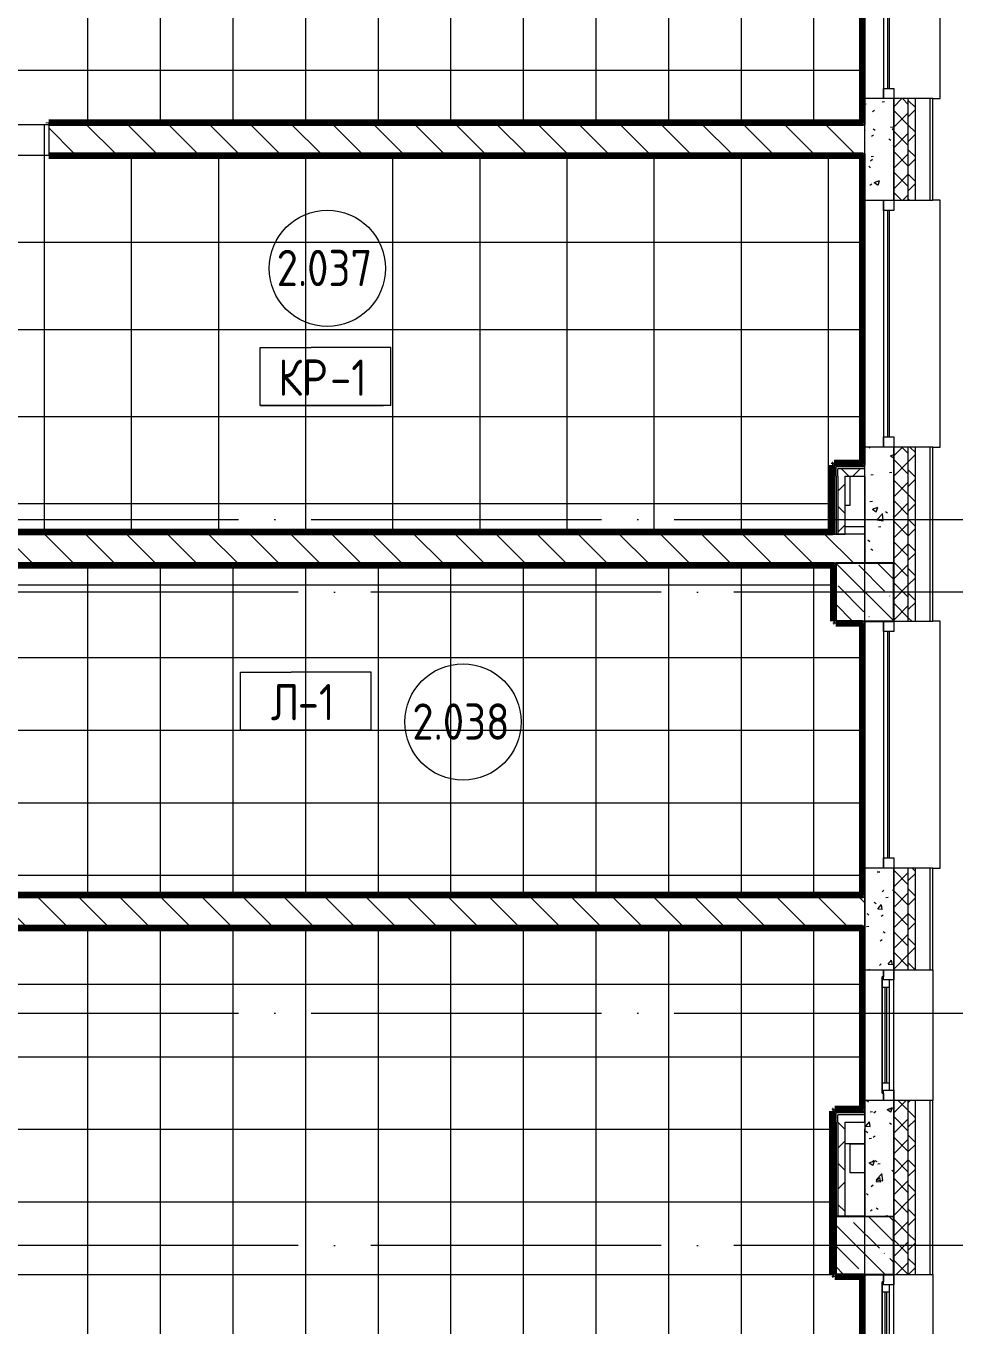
# Model space of a CAD drawing. Header units: millimetres. Extents: x 97 to 214665, y -4577 to 61202.
# Drawn here: x 204471 to 210870, y 17071 to 26025 of the extents above; entities that cross this region are included whole.
import ezdxf

# ---------------------------------------------------------------- set-up
doc = ezdxf.new("R2010")
doc.units = ezdxf.units.MM
doc.linetypes.add('ADSK_Линия сетки', pattern=[2500, 2000, -250, 0, -250])
for name, color, linetype, lineweight in [('A-AREA-____-IDEN', 2, 'Continuous', 20), ('A-FLOR-____-IDEN', 11, 'Continuous', 20), ('A-FLOR-____-OTLN', 192, 'Continuous', 9), ('A-FLOR-____-PATT', 8, 'Continuous', 9), ('A-GLAZ-____-MCUT', 151, 'Continuous', 9), ('A-GLAZ-____-OTLN', 151, 'Continuous', 9), ('A-WALL-____-MCUT', 113, 'Continuous', 9), ('A-WALL-____-OTLN', 113, 'Continuous', 9), ('A-WALL-____-PATT', 111, 'Continuous', 9), ('A-WALL-FNSH-MCUT', 113, 'Continuous', 9), ('I-WALL-____-OTLN', 2, 'Continuous', 9), ('S-COLS-____-MCUT', 52, 'Continuous', 9), ('S-COLS-____-OTLN', 52, 'Continuous', 9), ('S-GRID-____-OTLN', 1, 'Continuous', 9)]:
    doc.layers.add(name, color=color, linetype=linetype, lineweight=lineweight)
doc.styles.add('GOST Common', font='GOST_Common.ttf', dxfattribs={"width": 0.9, "height": 250})
pattern_1 = [(135, (0, 0), (-141.42136, -141.42136), [])]
pattern_2 = [(135, (0, 0), (-142.5612, -142.5612), []), (135, (142.56, 0), (-142.5612, -142.5612), [252.016, -50.403, 3.353, -47.05])]
pattern_3 = [(45, (0, 0), (-141.42136, 141.42136), []), (135, (0, 0), (-141.42136, -141.42136), [])]
pattern_4 = [(50, (0, 0), (364.36793, -31.8783), [38.1, -419.1]), (355, (0, 0), (-70.48585, 382.1133), [30.48, -335.28]), (100.451, (30.36, -2.66), (293.885, 350.2334), [32.38, -356.18]), (46.184, (0, 101.6), (542.1585, -84.0858), [57.15, -628.65]), (96.636, (45.2, 94.6), (474.8049, 494.8554), [48.57, -534.27]), (351.184, (0, 101.6), (474.8102, 494.85), [45.72, -502.92]), (21, (50.8, 76.2), (303.22847, -204.53046), [38.1, -419.1]), (326, (50.8, 76.2), (123.6039, 368.376), [30.48, -335.28]), (71.451, (76.07, 59.16), (426.8341, 163.8427), [32.38, -356.18]), (37.5, (0, 0), (6.17665, 169.11015), [16.764, -314.452, 16.764, -323.596, -336.55]), (37.5, (0, 0), (6.17665, 169.11015), [-671.576, 16.764, -319.786]), (7.5, (0, 0), (133.63888, 200.3615), [16.764, -177.292, 16.764, -306.832, -128.27]), (7.5, (0, 0), (133.63888, 200.3615), [-517.652, 16.764, -111.506]), (327.5, (-113.28, 0), (271.18182, -11.45836), [16.764, -110.236, 16.764, -379.476, -525.78]), (327.5, (-113.28, 0), (271.18182, -11.45836), [-523.24, 16.764, -509.016]), (317.5, (-164.08, 0), (296.2585, 50.85285), [16.764, -148.336, 16.764, -246.38, -373.38]), (317.5, (-164.08, 0), (296.2585, 50.85285), [-428.244, 16.764, -356.616])]

# ---------------------------------------------------------------- blocks, each defined once
blk = doc.blocks.new('Окно_СКБ_1Ст1 - 120_Окно_СКБ_1Ст_900_ОК4_EI30-35456439-О_АИ_ПП_4_200_Целиком')
at = {"layer": 'A-GLAZ-____-MCUT', "color": 90}
for p, q in [((-450, -195), (-450, -125)), ((-450, -125), (-380, -125)), ((-380, -125), (-380, -195)), ((380, -195), (380, -125)), ((380, -125), (450, -125)), ((450, -125), (450, -195)), ((-380, -195), (-450, -195)), ((450, -195), (380, -195))]:
    blk.add_line(p, q, dxfattribs=at)
at = {"layer": 'A-GLAZ-____-MCUT', "color": 10, "lineweight": 5}
for p, q in [((380, -155), (-380, -155)), ((380, -165), (-380, -165))]:
    blk.add_line(p, q, dxfattribs=at)
at = {"layer": 'A-GLAZ-____-OTLN', "color": 10, "lineweight": 5}
blk.add_line((-450, -195), (450, -195), dxfattribs=at)
blk = doc.blocks.new('WNW_Отлив1 - Отлив_металлический 2-28596055-О_АИ_ПП_4_200_Целиком')
at = {"layer": 'A-GLAZ-____-OTLN', "color": 10, "lineweight": 5}
for p, q in [((450, 320), (-450, 320)), ((-450, 320), (-450, 270)), ((450, 270), (450, 320))]:
    blk.add_line(p, q, dxfattribs=at)
blk = doc.blocks.new('Окно_СКБ_1Ст1 - 120_Окно_СКБ_1Ст_1700_ОК19Л-29018914-О_АИ_ПП_4_200_Целиком')
at = {"layer": 'A-GLAZ-____-MCUT', "color": 90}
for p, q in [((-850, -195), (-850, -125)), ((-850, -125), (-780, -125)), ((-780, -125), (-780, -195)), ((780, -195), (780, -125)), ((780, -125), (850, -125)), ((850, -125), (850, -195)), ((-780, -195), (-850, -195)), ((850, -195), (780, -195))]:
    blk.add_line(p, q, dxfattribs=at)
at = {"layer": 'A-GLAZ-____-MCUT', "color": 10, "lineweight": 5}
for p, q in [((780, -155), (-780, -155)), ((780, -165), (-780, -165))]:
    blk.add_line(p, q, dxfattribs=at)
at = {"layer": 'A-GLAZ-____-OTLN', "color": 10, "lineweight": 5}
blk.add_line((-850, -195), (850, -195), dxfattribs=at)
blk = doc.blocks.new('WNW_Отлив1 - Отлив_металлический 2-28595994-О_АИ_ПП_4_200_Целиком')
at = {"layer": 'A-GLAZ-____-OTLN', "color": 10, "lineweight": 5}
for p, q in [((850, 320), (-850, 320)), ((-850, 320), (-850, 270)), ((850, 270), (850, 320))]:
    blk.add_line(p, q, dxfattribs=at)
blk = doc.blocks.new('Окно_СКБ_1Ст1 - 120_Окно_СКБ_1Ст_900_ОК6Л-39774318-О_АИ_ПП_4_200_Целиком')
at = {"layer": 'A-GLAZ-____-MCUT', "color": 90}
for p, q in [((-450, -195), (-450, -125)), ((-450, -125), (-380, -125)), ((-380, -125), (-380, -195)), ((380, -155), (-380, -155)), ((-380, -155), (-380, -195)), ((-330, -205), (-330, -155)), ((330, -205), (330, -155)), ((380, -195), (380, -125)), ((380, -125), (450, -125)), ((380, -195), (380, -155)), ((450, -125), (450, -195)), ((-380, -195), (-450, -195)), ((-380, -195), (-400, -195)), ((-400, -195), (-400, -205)), ((-400, -205), (400, -205)), ((400, -205), (-400, -205)), ((450, -195), (380, -195)), ((400, -195), (380, -195)), ((400, -205), (400, -195))]:
    blk.add_line(p, q, dxfattribs=at)
at = {"layer": 'A-GLAZ-____-MCUT', "color": 10, "lineweight": 5}
for p, q in [((-330, -175), (330, -175)), ((330, -185), (-330, -185))]:
    blk.add_line(p, q, dxfattribs=at)
at = {"layer": 'A-GLAZ-____-OTLN', "color": 10, "lineweight": 5}
for p, q in [((450, -125), (-450, -125)), ((-450, -195), (-400, -195)), ((400, -195), (450, -195))]:
    blk.add_line(p, q, dxfattribs=at)
blk = doc.blocks.new('Окно_СКБ_2Ст1 - Окно_СКБ_2Ст 3300_ОК2л-36323307-О_АИ_ПП_4_200_Целиком')
at = {"layer": 'A-GLAZ-____-MCUT', "color": 90}
for p, q in [((-1650, -195), (-1650, -125)), ((-1650, -125), (-1580, -125)), ((-1580, -125), (-1580, -195)), ((-820, -155), (-1580, -155)), ((-1580, -155), (-1580, -195)), ((-1530, -205), (-1530, -155)), ((-870, -205), (-870, -155)), ((-820, -195), (-820, -125)), ((-820, -125), (-750, -125)), ((-820, -195), (-820, -155)), ((-750, -125), (-750, -195)), ((1580, -195), (1580, -125)), ((1580, -125), (1650, -125)), ((1650, -125), (1650, -195)), ((-1580, -195), (-1650, -195)), ((-1580, -195), (-1600, -195)), ((-1600, -195), (-1600, -205)), ((-1600, -205), (-800, -205)), ((-800, -205), (-1600, -205)), ((-750, -195), (-820, -195)), ((-800, -195), (-820, -195)), ((-800, -205), (-800, -195)), ((1650, -195), (1580, -195))]:
    blk.add_line(p, q, dxfattribs=at)
at = {"layer": 'A-GLAZ-____-MCUT', "color": 10, "lineweight": 5}
for p, q in [((-1530, -175), (-870, -175)), ((1580, -155), (-750, -155)), ((1580, -165), (-750, -165)), ((-870, -185), (-1530, -185))]:
    blk.add_line(p, q, dxfattribs=at)
at = {"layer": 'A-GLAZ-____-OTLN', "color": 10, "lineweight": 5}
for p, q in [((1650, -125), (-1650, -125)), ((-1650, -195), (-1600, -195)), ((-800, -195), (1650, -195))]:
    blk.add_line(p, q, dxfattribs=at)
blk = doc.blocks.new('0083_СОШ675_АР_R22_rvt-1-О_АИ_ПП_4_200_Целиком')
at = {"layer": 'A-WALL-____-PATT', "lineweight": 5}
h = blk.add_hatch(dxfattribs=at)
h.set_pattern_fill('FP_7', color=10, style=0, pattern_type=2)
h.set_pattern_definition([(135, (0, 0), (-84.85281, -84.85281), []), (225, (0, 0), (84.85281, -84.85281), [])])
h.paths.add_polyline_path([(153100, -275), (153100, 625), (153050, 625), (153050, -275)])
h.paths.add_polyline_path([(153100, 3925), (153100, 5125), (153050, 5125), (153050, 3925)])
h.paths.add_polyline_path([(153100, 6825), (153100, 7525), (153050, 7525), (153050, 6825)])
h.paths.add_polyline_path([(153050, 8425), (153100, 8425), (153100, 9625), (153050, 9625), (153050, 8582.5)])
h.paths.add_polyline_path([(153050, 12925), (153100, 12925), (153100, 14125), (153050, 14125), (153050, 13229.8)])
h.paths.add_polyline_path([(153050, 17425), (153100, 17425), (153100, 18625), (153050, 18625)])
h.paths.add_polyline_path([(153100, 19525), (153100, 20225), (153050, 20225), (153050, 19525)])
h.paths.add_polyline_path([(153100, 21925), (153100, 23125), (153050, 23125), (153050, 21925)])
h.paths.add_polyline_path([(153050, 24825), (153100, 24825), (153100, 25525), (153050, 25525)])
h.paths.add_polyline_path([(153050, 26425), (153100, 26425), (153100, 27625), (153050, 27625)])
h.paths.add_polyline_path([(153100, 30925), (153100, 32125), (153050, 32125), (153050, 30925)])
h.paths.add_polyline_path([(153100, 33825), (153100, 34525), (153050, 34525), (153050, 33825)])
h.paths.add_polyline_path([(153100, 35425), (153100, 36625), (153050, 36625), (153050, 35425)])
h.paths.add_polyline_path([(153050, 39925), (153100, 39925), (153100, 41125), (153050, 41125), (153050, 40389.9)])
h.paths.add_polyline_path([(153050, 44425), (153100, 44425), (153100, 45625), (153050, 45625)])
h.paths.add_polyline_path([(153100, 47325), (153100, 48025), (153050, 48025), (153050, 47325)])
h.paths.add_polyline_path([(153050, 48925), (153100, 48925), (153100, 50125), (153050, 50125), (153050, 49064.6)])
h.paths.add_polyline_path([(153100, 51025), (153100, 51725), (153050, 51725), (153050, 51025)])
h.paths.add_polyline_path([(153100, 53425), (153100, 54625), (153050, 54625), (153050, 53425)])
h.paths.add_polyline_path([(153100, 57925), (153100, 59075), (153050, 59075), (153050, 57925)])
h = blk.add_hatch(dxfattribs=at)
h.set_pattern_fill('FP_21', color=10, style=0, pattern_type=2)
h.set_pattern_definition([(45, (0, 0), (-70.71068, 70.71068), []), (135, (0, 0), (-70.71068, -70.71068), [])])
h.paths.add_polyline_path([(153050, -175), (153050, 625), (152950, 625), (152950, -175)])
h.paths.add_polyline_path([(153050, 3925), (153050, 5125), (152950, 5125), (152950, 3925)])
h.paths.add_polyline_path([(152950, 6825), (153050, 6825), (153050, 7525), (152950, 7525)])
h.paths.add_polyline_path([(153050, 8425), (153050, 9625), (152950, 9625), (152950, 8425)])
h.paths.add_polyline_path([(152950, 12925), (153050, 12925), (153050, 14125), (152950, 14125), (152950, 13229.8)])
h.paths.add_polyline_path([(153050, 17425), (153050, 18625), (152950, 18625), (152950, 17425)])
h.paths.add_polyline_path([(153050, 19525), (153050, 20225), (152950, 20225), (152950, 19525)])
h.paths.add_polyline_path([(152950, 21925), (153050, 21925), (153050, 23125), (152950, 23125), (152950, 22325)])
h.paths.add_polyline_path([(152950, 24825), (153050, 24825), (153050, 25525), (152950, 25525)])
h.paths.add_polyline_path([(153050, 26425), (153050, 27625), (152950, 27625), (152950, 26425)])
h.paths.add_polyline_path([(153050, 30925), (153050, 32125), (152950, 32125), (152950, 30925)])
h.paths.add_polyline_path([(153050, 33825), (153050, 34525), (152950, 34525), (152950, 33825)])
h.paths.add_polyline_path([(152950, 35425), (153050, 35425), (153050, 36625), (152950, 36625), (152950, 35825)])
h.paths.add_polyline_path([(153050, 39925), (153050, 41125), (152950, 41125), (152950, 39925)])
h.paths.add_polyline_path([(153050, 44425), (153050, 45625), (152950, 45625), (152950, 44425)])
h.paths.add_polyline_path([(152950, 47325), (153050, 47325), (153050, 48025), (152950, 48025), (152950, 47725)])
h.paths.add_polyline_path([(153050, 48925), (153050, 50125), (152950, 50125), (152950, 48925)])
h.paths.add_polyline_path([(153050, 51025), (153050, 51725), (152950, 51725), (152950, 51025)])
h.paths.add_polyline_path([(153050, 53425), (153050, 54625), (152950, 54625), (152950, 53425)])
h.paths.add_polyline_path([(153050, 57925), (153050, 58975), (152950, 58975), (152950, 57925)])
h = blk.add_hatch(dxfattribs=at)
h.set_pattern_fill('FP_74', color=10, style=0, pattern_type=2)
h.set_pattern_definition(pattern_4)
h.paths.add_polyline_path([(152950, 22325), (152950, 23125), (152750, 23125), (152750, 22325), (152869.6, 22325)])
h.paths.add_polyline_path([(152950, 24825), (152950, 25525), (152750, 25525), (152750, 24825), (152869.6, 24825)])
h = blk.add_hatch(dxfattribs=at)
h.set_pattern_fill('FP_8', color=10, style=0, pattern_type=2)
h.set_pattern_definition(pattern_1)
h.paths.add_polyline_path([(152750, 25145), (152750, 25345), (147130, 25345), (147130, 25145), (150936.9, 25145)])
h.paths.add_polyline_path([(145580, 25145), (145880, 25145), (145880, 25345), (145580, 25345), (145580, 25209.1)])
h = blk.add_hatch(dxfattribs=at)
h.set_pattern_fill('FP_20', color=252, style=0, pattern_type=2)
h.set_pattern_definition(pattern_3)
h.paths.add_polyline_path([(152750, 22925), (152750, 22975), (152565, 22975), (152565, 22925), (152615, 22925)])
h = blk.add_hatch(dxfattribs=at)
h.set_pattern_fill('FP_20', color=252, style=0, pattern_type=2)
h.set_pattern_definition(pattern_3)
h.paths.add_polyline_path([(152615, 22525), (152615, 22925), (152565, 22925), (152565, 22525)])
h = blk.add_hatch(dxfattribs=at)
h.set_pattern_fill('FP_8', color=10, style=0, pattern_type=2)
h.set_pattern_definition(pattern_1)
h.paths.add_polyline_path([(152750, 22325), (152750, 22525), (145249.8, 22525), (145249.8, 22325), (152386.5, 22325)])
h = blk.add_hatch(dxfattribs=at)
h.set_pattern_fill('FP_74', color=10, style=0, pattern_type=2)
h.set_pattern_definition(pattern_4)
h.paths.add_polyline_path([(152869.6, 17825), (152950, 17825), (152950, 18625), (152750, 18625), (152750, 17825)])
h.paths.add_polyline_path([(152869.6, 19525), (152950, 19525), (152950, 20225), (152750, 20225), (152750, 19525)])
h = blk.add_hatch(dxfattribs=at)
h.set_pattern_fill('FP_8', color=10, style=0, pattern_type=2)
h.set_pattern_definition(pattern_1)
h.paths.add_polyline_path([(152750, 19825), (152750, 20025), (145250, 20025), (145250, 19825), (150936.9, 19825)])
h = blk.add_hatch(dxfattribs=at)
h.set_pattern_fill('FP_20', color=252, style=0, pattern_type=2)
h.set_pattern_definition(pattern_3)
h.paths.add_polyline_path([(152615, 18475.7), (152750, 18475.7), (152750, 18525.7), (152565, 18525.7), (152565, 18475.7)])
h = blk.add_hatch(dxfattribs=at)
h.set_pattern_fill('FP_20', color=252, style=0, pattern_type=2)
h.set_pattern_definition(pattern_3)
h.paths.add_polyline_path([(152615, 17825), (152615, 18475.7), (152565, 18475.7), (152565, 17825)])
at = {"layer": 'S-COLS-____-OTLN', "lineweight": 5}
h = blk.add_hatch(dxfattribs=at)
h.set_pattern_fill('FP_31', color=256, style=0, pattern_type=2)
h.set_pattern_definition(pattern_2)
h.paths.add_polyline_path([(152550, 21925), (152950, 21925), (152950, 22325), (152550, 22325), (152550, 22317.5)])
h = blk.add_hatch(dxfattribs=at)
h.set_pattern_fill('FP_31', color=256, style=0, pattern_type=2)
h.set_pattern_definition(pattern_2)
h.paths.add_polyline_path([(152550, 17425), (152950, 17425), (152950, 17825), (152550, 17825)])
at = {"layer": 'A-FLOR-____-OTLN', "color": 90}
for p, q in [((152650, 22725), (152650, 22925)), ((152615, 22725), (152650, 22725)), ((152750, 22575), (152615, 22575)), ((152750, 18325.7), (152615, 18325.7)), ((152650, 18125.4), (152650, 18325.4)), ((152650, 18325.4), (152750, 18325.4)), ((152750, 18125.4), (152650, 18125.4))]:
    blk.add_line(p, q, dxfattribs=at)
at = {"layer": 'A-WALL-____-MCUT', "color": 50, "lineweight": 13}
for p, q in [((152750, 25525), (152750, 25345)), ((152950, 25525), (152750, 25525)), ((152950, 25525), (152950, 24825)), ((152950, 24825), (152950, 25525)), ((153100, 25525), (153050, 25525)), ((153050, 24825), (153050, 25525)), ((153100, 24825), (153100, 25525)), ((152750, 25345), (147130, 25345)), ((147130, 25345), (147130, 25145)), ((147130, 25145), (152750, 25145)), ((152750, 25145), (152750, 24825)), ((152750, 24825), (152950, 24825)), ((153050, 24825), (153100, 24825)), ((152750, 23125), (152750, 23000)), ((152950, 23125), (152750, 23125)), ((152950, 23125), (152950, 22325)), ((152950, 22325), (152950, 23125)), ((153100, 23125), (153050, 23125)), ((153050, 21925), (153050, 23125)), ((153100, 21925), (153100, 23125)), ((152565, 22925), (152565, 22975)), ((152750, 22975), (152565, 22975)), ((152565, 22925), (152565, 22525)), ((152615, 22525), (152615, 22925)), ((152615, 22925), (152750, 22925)), ((152750, 22987.5), (152750, 23000)), ((152750, 22975), (152750, 22987.5)), ((152750, 22925), (152750, 22325)), ((152750, 22525), (145249.8, 22525)), ((152565, 22525), (152615, 22525)), ((152750, 22325), (152750, 22525)), ((145450, 22325), (152750, 22325)), ((152750, 22325), (152950, 22325)), ((153050, 21925), (153100, 21925)), ((152750, 20225), (152750, 19829.8)), ((152950, 20225), (152750, 20225)), ((152950, 20225), (152950, 19829.8)), ((152950, 19829.8), (152950, 20225)), ((153100, 20225), (153050, 20225)), ((153050, 19829.8), (153050, 20225)), ((153100, 19829.8), (153100, 20225)), ((152750, 20025), (145250, 20025)), ((152750, 19825), (152750, 20025)), ((145250, 19825), (152750, 19825)), ((152750, 19829.8), (152750, 19525)), ((152950, 19829.8), (152950, 19525)), ((152950, 19525), (152950, 19829.8)), ((153050, 19525), (153050, 19829.8)), ((153100, 19525), (153100, 19829.8)), ((152750, 19525), (152950, 19525)), ((153050, 19525), (153100, 19525)), ((152750, 18625), (152750, 17825)), ((152950, 18625), (152750, 18625)), ((152950, 18625), (152950, 17825)), ((152950, 17825), (152950, 18625)), ((153100, 18625), (153050, 18625)), ((153050, 17425), (153050, 18625)), ((153100, 17425), (153100, 18625)), ((152565, 18475.7), (152565, 18525.7)), ((152750, 18525.7), (152565, 18525.7)), ((152565, 18475.7), (152565, 17825)), ((152615, 17825), (152615, 18475.7)), ((152615, 18475.7), (152750, 18475.7)), ((152750, 18475.7), (152750, 18525.7)), ((152565, 17825), (152615, 17825)), ((153050, 17425), (153100, 17425))]:
    blk.add_line(p, q, dxfattribs=at)
at = {"layer": 'A-WALL-____-MCUT', "color": 90}
for p, q in [((153050, 25525), (152950, 25525)), ((153200, 25525), (153100, 25525)), ((152950, 24825), (153050, 24825)), ((153100, 24825), (153200, 24825)), ((153050, 23125), (152950, 23125)), ((153200, 23125), (153100, 23125)), ((152950, 22325), (152950, 21925)), ((152950, 21925), (153050, 21925)), ((153100, 21925), (153200, 21925)), ((153050, 20225), (152950, 20225)), ((153200, 20225), (153100, 20225)), ((152950, 19525), (153050, 19525)), ((153100, 19525), (153200, 19525)), ((153050, 18625), (152950, 18625)), ((153200, 18625), (153100, 18625)), ((152950, 17825), (152950, 17425)), ((152950, 17425), (153050, 17425)), ((153100, 17425), (153200, 17425))]:
    blk.add_line(p, q, dxfattribs=at)
at = {"layer": 'A-WALL-____-MCUT', "color": 10, "lineweight": 5}
for p, q in [((153200, 24825), (153200, 25525)), ((152750, 25145), (152750, 25345)), ((153200, 21925), (153200, 23125)), ((152552.5, 22975), (152552.5, 22987.5)), ((152750, 22987.5), (152552.5, 22987.5)), ((152552.5, 22925), (152552.5, 22975)), ((152552.5, 22925), (152552.5, 22525)), ((152750, 22925), (152750, 22975)), ((153200, 19829.8), (153200, 20225)), ((153200, 19525), (153200, 19829.8)), ((152552.5, 18525.7), (152552.5, 18538.2)), ((152750, 18538.2), (152552.5, 18538.2)), ((153200, 17425), (153200, 18625)), ((152552.5, 18475.7), (152552.5, 18525.7)), ((152552.5, 18475.7), (152552.5, 17825)), ((152750, 17825), (152950, 17825))]:
    blk.add_line(p, q, dxfattribs=at)
at = {"layer": 'A-WALL-____-OTLN', "color": 90}
for p, q in [((153220, 19525), (153220, 18625)), ((153220, 17425), (153220, 14125))]:
    blk.add_line(p, q, dxfattribs=at)
at = {"layer": 'A-WALL-FNSH-MCUT', "color": 90}
for p, q in [((153220, 25525), (153200, 25525)), ((153220, 24825), (153220, 25525)), ((153200, 24825), (153220, 24825)), ((153220, 23125), (153200, 23125)), ((153220, 21925), (153220, 23125)), ((152750, 23000), (152540, 23000)), ((152540, 23000), (152540, 22987.5)), ((152540, 22987.5), (152540, 22975)), ((152540, 22975), (152540, 22925)), ((152540, 22925), (152540, 22525)), ((152540, 22525), (152552.5, 22525)), ((152552.5, 22525), (152565, 22525)), ((153200, 21925), (153220, 21925)), ((153220, 20225), (153200, 20225)), ((153220, 19829.8), (153220, 20225)), ((153220, 19525), (153220, 19829.8)), ((153200, 19525), (153220, 19525)), ((152750, 18550.7), (152540, 18550.7)), ((152540, 18550.7), (152540, 18538.2)), ((152540, 18538.2), (152540, 18525.7)), ((152750, 18538.2), (152750, 18550.7)), ((152750, 18525.7), (152750, 18538.2)), ((153220, 18625), (153200, 18625)), ((153220, 17425), (153220, 18625)), ((152540, 18525.7), (152540, 18475.7)), ((152540, 18475.7), (152540, 17825)), ((152540, 17825), (152552.5, 17825)), ((152552.5, 17825), (152565, 17825)), ((153200, 17425), (153220, 17425))]:
    blk.add_line(p, q, dxfattribs=at)
at = {"layer": 'I-WALL-____-OTLN', "color": 90}
for p, q in [((152750, 25525), (152750, 26415)), ((152750, 23125), (152750, 24825)), ((152750, 21915), (152750, 21925)), ((152750, 20225), (152750, 21915)), ((152750, 18625), (152750, 19525)), ((152750, 17415), (152750, 17425)), ((152750, 14125), (152750, 17415))]:
    blk.add_line(p, q, dxfattribs=at)
at = {"layer": 'S-COLS-____-MCUT', "color": 130, "lineweight": 25}
for p, q in [((152950, 22325), (152550, 22325)), ((152550, 22325), (152550, 21925)), ((152950, 21925), (152950, 22325)), ((152550, 21925), (152950, 21925)), ((152750, 17825), (152550, 17825)), ((152550, 17825), (152550, 17425)), ((152950, 17425), (152950, 17825)), ((152550, 17425), (152950, 17425))]:
    blk.add_line(p, q, dxfattribs=at)
at = {"layer": 'S-COLS-____-OTLN', "color": 90}
blk.add_line((152950, 17825), (152750, 17825), dxfattribs=at)
at = {"layer": 'A-GLAZ-____-OTLN', "color": 90, "lineweight": 9, "rotation": 269.9999999999999}
for name, p in [('Окно_СКБ_1Ст1 - 120_Окно_СКБ_1Ст_900_ОК4_EI30-35456439-О_АИ_ПП_4_200_Целиком', (153075, 25975)), ('WNW_Отлив1 - Отлив_металлический 2-28596055-О_АИ_ПП_4_200_Целиком', (152950, 25975)), ('Окно_СКБ_1Ст1 - 120_Окно_СКБ_1Ст_1700_ОК19Л-29018914-О_АИ_ПП_4_200_Целиком', (153075, 23975)), ('WNW_Отлив1 - Отлив_металлический 2-28595994-О_АИ_ПП_4_200_Целиком', (152950, 23975)), ('Окно_СКБ_1Ст1 - 120_Окно_СКБ_1Ст_1700_ОК19Л-29018914-О_АИ_ПП_4_200_Целиком', (153075, 21075)), ('WNW_Отлив1 - Отлив_металлический 2-28595994-О_АИ_ПП_4_200_Целиком', (152950, 21075)), ('Окно_СКБ_1Ст1 - 120_Окно_СКБ_1Ст_900_ОК6Л-39774318-О_АИ_ПП_4_200_Целиком', (153075, 19075)), ('Окно_СКБ_2Ст1 - Окно_СКБ_2Ст 3300_ОК2л-36323307-О_АИ_ПП_4_200_Целиком', (153075, 15775))]:
    blk.add_blockref(name, p, dxfattribs=at)
blk = doc.blocks.new('ADSK_Марка_Перекрытие - Типоразмер_ADSK_Марка-158127-О_АИ_ПП_4_200_Целиком')
at = {"layer": 'A-FLOR-____-IDEN'}
for p, q in [((-4.5, 4), (-1, 4)), ((-4.5, 0), (-4.5, 4)), ((4.5, 4), (-1, 4)), ((4.5, 0), (4.5, 4)), ((4.5, 0), (-4.5, 0)), ((-4.5, 0), (4, 0))]:
    blk.add_line(p, q, dxfattribs=at)
blk = doc.blocks.new('ADSK_Марка_Помещение_ОдноЗначение - Номер-159740-О_АИ_ПП_4_200_Целиком')
at = {"layer": 'A-AREA-____-IDEN'}
blk.add_circle((0, 0), 4, dxfattribs=at)

msp = doc.modelspace()

# ---------------------------------------------------------------- hatches: boundary and pattern name
at = {"layer": 'A-FLOR-____-PATT'}
h = msp.add_hatch(dxfattribs=at)
h.set_pattern_fill('FP_203', color=256, style=0, pattern_type=2)
h.set_pattern_definition([(180, (206398.1, 33720), (-6e-14, -500), []), (270, (206398.1, 33720), (500, 3e-14), [])])
h.paths.add_polyline_path([(203378.131409, 25344.999414), (204628.114412, 25344.999414), (204628.114412, 25360), (210233.09249, 25360), (210233.09249, 26410.000586), (210048.114412, 26410.000586), (210047.664986, 26415.000586), (210038.114412, 26415.000586), (210038.114412, 26425.000586), (210033.114412, 26425.859577), (210033.114412, 26625.001172), (210026.09249, 26625.001172), (210026.09249, 27400.11992), (210031.09249, 27400.11992), (210031.09249, 27410.11992), (210041.09249, 27410.11992), (210041.09249, 27415.11992), (210233.114412, 27415.11992), (210233.114412, 30910.000586), (210048.114412, 30910.000586), (210048.11435, 30915.000586), (210038.114412, 30915.000586), (210038.114412, 30925.000586), (210033.114412, 30925), (210033.114412, 31325.239253), (210038.114412, 31325.239253), (210038.114412, 31335.239253), (210048.114412, 31335.239253), (210048.857733, 31340.239253), (210233.114412, 31340.239253), (210233.114412, 35410.316132), (210041.114412, 35410.316132), (210041.114412, 35415.316132), (210031.114412, 35415.316132), (210031.114412, 35425.316132), (210026.114412, 35425.316132), (210026.114412, 36235.239253), (210031.114412, 36231.90592), (210031.114412, 36235.239253), (210041.114412, 36235.239253), (210041.114412, 36240.239253), (210233.09249, 36240.239253), (210233.09249, 40310.120506), (210041.114412, 40310.120506), (210041.114412, 40315.120506), (210031.114412, 40315.120506), (210031.114412, 40325.120506), (210026.114412, 40325.120506), (210026.114412, 41140.239253), (210233.09249, 41140.239253), (210233.09249, 42083.999414), (203093.114412, 42083.999414), (203093.114412, 40179.999414), (203088.114412, 40179.999414), (203088.114412, 40170), (203078.114412, 40170), (203078.114412, 40165), (202763.09249, 40165), (202763.09249, 39143), (202748.09249, 39143), (202748.09249, 39149.999414), (202548.114412, 39149.999414), (202548.433901, 36649.999414), (202748.114412, 36649.999414), (202748.114412, 36643), (202763.09249, 36643), (202763.09249, 36240.032748), (203078.09249, 36240.032748), (203078.114412, 36235.032748), (203088.09249, 36235.032748), (203088.09249, 36225.032748), (203093.09249, 36225), (203093.09249, 34525), (203088.09249, 34525), (203088.09249, 34515.000586), (203078.09249, 34515.000586), (203078.09249, 34510.000586), (202763.114412, 34510.000586), (202763.114412, 33190.001172), (203078.114412, 33190.001172), (203078.114412, 33185.001172), (203088.114998, 33185.001172), (203088.114412, 33175.001172), (203093.114412, 33175.000586), (203093.114412, 31900.000586), (203112.114412, 31900.000586), (203112.114412, 30299.000586), (203107.114412, 30299.000586), (203107.114412, 30294.000586), (203112.114412, 30294.000586), (203112.114412, 30284.000586), (203107.114412, 30284.000586), (203107.114412, 30279.000586), (202768.114412, 30279.000586), (202768.114412, 29799.999), (202763.114412, 29799.999), (202763.114412, 29794.999), (202753.114412, 29794.999), (202753.114412, 29799.999), (202748.114412, 29800.282425), (202748.114412, 30299.000586), (202747.927246, 30299.000586), (202747.927246, 29799.999), (202548.114412, 29799.999), (202548.114412, 27299.999), (202747.927246, 27299.999), (202748.114412, 27299.999), (202763.114412, 27299.999), (202763.114412, 26840.000586), (203078.114412, 26840.000586), (203078.114412, 26835.000586), (203088.114412, 26835.000586), (203088.114412, 26825.000586), (203093.114412, 26824.139165), (203093.114412, 25360), (203378.114412, 25360), (203378.114412, 25345)])
h.paths.add_polyline_path([(210048.114412, 35825), (210048.114412, 36225), (210041.114412, 36225), (210041.114412, 35825)])
h = msp.add_hatch(dxfattribs=at)
h.set_pattern_fill('FP_202', color=256, style=0, pattern_type=2)
h.set_pattern_definition([(90, (206398.1, 23935), (-600, 4e-14), []), (180, (206398.1, 23935), (-7e-14, -600), [])])
h.paths.add_polyline_path([(203603.261393, 22540.000586), (210023.09349, 22540.000586), (210023.09349, 23000.004543), (210028.09349, 23000.004543), (210028.09349, 23010.004543), (210038.09349, 23010.004543), (210038.09349, 23015.004543), (210233.114412, 23015.004543), (210233.114412, 25130), (204628.114412, 25130), (204627.785609, 25344.999414), (203378.114412, 25344.999414), (203378.114412, 25130), (203093.114412, 25130), (203093.114412, 24345.000586), (203088.114412, 24345.000586), (203088.113826, 24335.001172), (203078.114412, 24335.001172), (203078.114412, 24330.001172), (202763.114412, 24330.001172), (202763.114412, 24039.999414), (202548.114412, 24039.999414), (202548.114412, 22789.999414), (202763.114412, 22789.999414), (202763.114412, 22540.000586), (203208.290306, 22540.000586)])
h = msp.add_hatch(dxfattribs=at)
h.set_pattern_fill('FP_201', color=256, style=0, pattern_type=2)
h.set_pattern_definition([(0, (206398.1, 21175), (0, 500), []), (90, (206398.1, 21175), (-500, 3e-14), [])])
h.paths.add_polyline_path([(210233.114412, 20040), (210233.114412, 21910.000586), (210048.09249, 21910.000586), (210048.09249, 21915.000586), (210038.09249, 21915.000586), (210038.09249, 21925), (210033.09249, 21925.857123), (210033.09249, 22310.000586), (203063.09249, 22310.000586), (203063.09249, 21400.000586), (203058.09249, 21400.000586), (203058.091904, 21390.000586), (203048.09249, 21390.000586), (203048.09249, 21385.000586), (202763.114412, 21385.000586), (202763.114412, 21294.999414), (202548.114412, 21294.999414), (202548.114412, 20044.999414), (202763.114412, 20044.999414), (202763.114412, 20040), (210169.56388, 20040)])
h = msp.add_hatch(dxfattribs=at)
h.set_pattern_fill('FP_200', color=256, style=0, pattern_type=2)
h.set_pattern_definition([(0, (206398.1, 14425), (0, 500), []), (90, (206398.1, 14425), (-500, 3e-14), [])])
h.paths.add_polyline_path([(208435.027453, 9040.000586), (210033.09249, 9040.000586), (210033.09249, 9416.090714), (210038.09249, 9416.090714), (210038.09249, 9426.090714), (210048.09249, 9426.090714), (210048.092586, 9431.090714), (210233.114412, 9431.090714), (210233.114412, 12909.996629), (210041.114412, 12909.996629), (210041.114412, 12914.996629), (210031.114412, 12914.996629), (210031.114412, 12924.996629), (210026.114412, 12925), (210026.114412, 13720.73942), (210031.114412, 13720.73942), (210031.114412, 13730.73942), (210041.114412, 13730.73942), (210041.114412, 13735.73942), (210233.114412, 13735.73942), (210233.114412, 17409.996629), (210041.114412, 17410.998465), (210041.114412, 17414.996629), (210031.114412, 17414.996629), (210031.114412, 17424.996629), (210026.114412, 17425), (210026.114412, 18550.746748), (210031.114412, 18550.746748), (210031.114412, 18560.746748), (210041.114412, 18560.746748), (210041.114412, 18565.746748), (210233.09249, 18565.746748), (210233.09249, 19810), (202763.09249, 19810), (202763.09249, 19739.999414), (202548.114412, 19739.999414), (202548.684212, 18339.999414), (202748.09249, 18339.999414), (202748.114412, 18439.999414), (202763.09249, 18439.999414), (202763.09249, 17840.000586), (202948.09249, 17840.000586), (202948.114412, 17835.000586), (202958.09249, 17835.000586), (202958.09249, 17825.000586), (202963.09249, 17825.000586), (202963.09249, 17430.001172), (203078.114412, 17430.001172), (203079.118191, 17425.001172), (203088.114412, 17425.001172), (203088.114412, 17415.001172), (203093.114412, 17415.000586), (203093.114412, 15344.997215), (203088.114412, 15344.997215), (203088.095861, 15334.997215), (203078.114412, 15334.997215), (203077.878157, 15329.997215), (202763.114412, 15329.997215), (202763.114412, 13960.235296), (203058.114412, 13960.235296), (203058.238717, 13955.235296), (203068.114412, 13955.235296), (203068.114412, 13945.235296), (203073.114412, 13944.515887), (203073.114412, 12925.235296), (203068.114412, 12925), (203068.114412, 12915.235296), (203058.114412, 12915.235296), (203058.114412, 12910.235296), (202763.114412, 12910.235296), (202763.114412, 11825), (202548.114412, 11825), (202548.114412, 9325), (202763.114412, 9325), (202763.114998, 9040.000586), (206502.321029, 9040.000586)])
h.paths.add_polyline_path([(210238.114412, 12924.996629), (210238.114412, 12924.999414), (210048.114445, 12924.999414), (210048.114412, 13325), (210041.114412, 13325), (210041.114412, 12924.996629), (210048.114604, 12924.996629)])
h.paths.add_polyline_path([(210248.09249, 12924.996629), (210248.09249, 12924.999414), (210238.114412, 12924.999414)])
h.paths.add_polyline_path([(203058.114412, 12925.235296), (203058.040263, 13945.235296), (203058.09249, 13944.999414), (203058.09249, 12925.235296)])
h.paths.add_polyline_path([(202958.096423, 15344.997215), (203078.114412, 15345.007128), (203078.09249, 15345.000586), (202958.09249, 15344.997215)])
h.paths.add_polyline_path([(210048.114594, 17424.996629), (210048.114412, 17425), (210048.114412, 17825), (210041.114412, 17825), (210041.114412, 17424.996629), (210048.103117, 17424.996629)])
h.paths.add_polyline_path([(210248.09249, 17424.996629), (210248.09249, 17424.999414), (210238.114412, 17424.999414)])
at = {"layer": 'A-WALL-____-PATT'}
for points in [[(210248.09249, 25355), (210248.09249, 25524.999414), (210238.09249, 25524.999414), (210238.09249, 25355)], [(210038.09349, 22535.000586), (210038.09349, 23010.004543), (210028.09349, 23010.004543), (210028.09349, 22535.000586)], [(210238.114412, 23000.004543), (210238.114412, 23010.004543), (210038.09349, 23010.004543), (210038.09349, 23000.004543)], [(210038.09349, 22525.000586), (210038.09349, 22535.000586), (202758.114412, 22535.000586), (202758.114412, 22525.000586), (209884.566367, 22525.000586)], [(210048.09249, 22315.000586), (210048.09249, 22325.000586), (203048.09249, 22325.000586), (203048.09249, 22315.000586), (210038.09249, 22315.000586)], [(210048.09249, 21915.000586), (210048.09249, 22315.000586), (210038.09249, 22315.000586), (210038.09249, 21915.000586)], [(210238.114412, 21915.000586), (210238.114412, 21925.000586), (210048.09249, 21925.000586), (210048.09249, 21915.000586)], [(210248.114412, 20025), (210248.114412, 20224.999414), (210238.114412, 20224.999414), (210238.114412, 20025)], [(210238.114412, 20025), (210238.114412, 20035), (202758.114412, 20035), (202758.114412, 20025), (208435.027453, 20025)], [(210238.09249, 19815), (210238.09249, 19825), (202758.09249, 19825), (202758.09249, 19815), (208435.027453, 19815)], [(210031.114412, 17414.996629), (210041.114412, 17414.996629), (210041.114412, 18560.746748), (210031.114412, 18560.746748), (210031.114412, 17980.103135)], [(210041.114412, 18550.746748), (210248.09249, 18550.746748), (210248.09249, 18560.746748), (210041.114412, 18560.746748)], [(210238.114412, 17414.996629), (210238.114412, 17424.996629), (210041.114412, 17424.996629), (210041.114412, 17414.996629)]]:
    msp.add_hatch(color=7, dxfattribs=at).paths.add_polyline_path(points)
h = msp.add_hatch(color=7, dxfattribs=at)
h.paths.add_polyline_path([(210248.09249, 25345), (210248.09249, 25355), (204628.114412, 25355), (204628.114412, 25345), (208435.027453, 25345)])
h.paths.add_polyline_path([(203378.114412, 25345), (203378.114412, 25355), (203078.114412, 25355), (203078.114412, 25345)])
h = msp.add_hatch(color=7, dxfattribs=at)
h.paths.add_polyline_path([(210238.114412, 25135), (210248.114412, 25135), (210248.114412, 25145), (204628.114412, 25145), (204628.114412, 25135), (208435.027453, 25135)])
h.paths.add_polyline_path([(203378.114412, 25135), (203378.114412, 25145), (203078.114412, 25145), (203078.114412, 25135), (203088.114412, 25135)])
h = msp.add_hatch(color=7, dxfattribs=at)
h.paths.add_polyline_path([(210238.114412, 23000.004543), (210248.114412, 23000.004543), (210248.114412, 23124.999414), (210238.114412, 23124.999414), (210238.114412, 23010.004543)])
h.paths.add_polyline_path([(210248.114412, 24824.999414), (210248.114412, 25135), (210238.114412, 25135), (210238.114412, 24824.999414)])
h = msp.add_hatch(color=7, dxfattribs=at)
h.paths.add_polyline_path([(210248.09249, 18560.746748), (210248.09249, 18624.999414), (210238.09249, 18624.999414), (210238.09249, 18560.746748)])
h.paths.add_polyline_path([(210238.09249, 19524.999414), (210248.09249, 19524.999414), (210248.09249, 19825), (210238.09249, 19825), (210238.09249, 19815)])

# ---------------------------------------------------------------- linework, layer by layer
at = {"layer": 'A-FLOR-____-OTLN'}
msp.add_line((204628.114412, 25344.999414), (203378.114412, 25344.999414), dxfattribs=at)
at = {"layer": 'A-WALL-____-MCUT', "color": 7}
for p, q in [((210248.09249, 25524.999414), (210238.09249, 25524.999414)), ((210238.09249, 25524.999414), (210238.09249, 25355)), ((210248.09249, 25345), (210248.09249, 25524.999414)), ((210238.09249, 25355), (204628.114412, 25355)), ((204628.114412, 25355), (204628.114412, 25345)), ((204628.114412, 25345), (210248.09249, 25345)), ((210248.114412, 25145), (204628.114412, 25145)), ((204628.114412, 25145), (204628.114412, 25135)), ((204628.114412, 25135), (210238.114412, 25135)), ((210238.114412, 25135), (210238.114412, 24824.999414)), ((210248.114412, 24824.999414), (210248.114412, 25145)), ((210238.114412, 24824.999414), (210248.114412, 24824.999414)), ((210238.114412, 23124.999414), (210238.114412, 23010.004543)), ((210248.114412, 23124.999414), (210238.114412, 23124.999414)), ((210248.114412, 23000.004543), (210248.114412, 23124.999414)), ((210028.09349, 23010.004543), (210028.09349, 22535.000586)), ((210238.114412, 23010.004543), (210028.09349, 23010.004543)), ((210038.09349, 22525.000586), (210038.09349, 23000.004543)), ((210038.09349, 23000.004543), (210248.114412, 23000.004543)), ((202748.114412, 22525.000586), (210038.09349, 22525.000586)), ((210028.09349, 22535.000586), (202758.114412, 22535.000586)), ((210048.09249, 22325.000586), (203048.09249, 22325.000586)), ((203058.09249, 22315.000586), (210038.09249, 22315.000586)), ((210038.09249, 22315.000586), (210038.09249, 21915.000586)), ((210048.09249, 21925.000586), (210048.09249, 22325.000586)), ((210038.09249, 21915.000586), (210238.114412, 21915.000586)), ((210238.114412, 21925.000586), (210048.09249, 21925.000586)), ((210238.114412, 21915.000586), (210238.114412, 21925.000586)), ((210238.114412, 20224.999414), (210238.114412, 20035)), ((210248.114412, 20224.999414), (210238.114412, 20224.999414)), ((210248.114412, 20025), (210248.114412, 20224.999414)), ((202748.114412, 20025), (210248.114412, 20025)), ((210238.114412, 20035), (202758.114412, 20035)), ((210248.09249, 19825), (202748.09249, 19825)), ((202758.09249, 19815), (210238.09249, 19815)), ((210238.09249, 19825), (210238.09249, 19524.999414)), ((210248.09249, 19524.999414), (210248.09249, 19825)), ((210238.09249, 19524.999414), (210248.09249, 19524.999414)), ((210031.114412, 18560.746748), (210031.114412, 17414.996629)), ((210238.09249, 18560.746748), (210031.114412, 18560.746748)), ((210041.114412, 17424.996629), (210041.114412, 18550.746748)), ((210041.114412, 18550.746748), (210248.09249, 18550.746748)), ((210248.09249, 18624.999414), (210238.09249, 18624.999414)), ((210238.09249, 18624.999414), (210238.09249, 18560.746748)), ((210248.09249, 18550.746748), (210248.09249, 18624.999414)), ((210031.114412, 17414.996629), (210238.114412, 17414.996629)), ((210238.114412, 17424.996629), (210041.114412, 17424.996629)), ((210238.114412, 17414.996629), (210238.114412, 17424.996629))]:
    msp.add_line(p, q, dxfattribs=at)
at = {"layer": 'I-WALL-____-OTLN'}
for p, q in [((210248.09249, 26425), (210248.09249, 25524.999414)), ((210238.09249, 25524.999414), (210238.09249, 26415.000586)), ((210238.114412, 23124.999414), (210238.114412, 24824.999414)), ((210248.114412, 24824.999414), (210248.114412, 23124.999414)), ((210238.114412, 20224.999414), (210238.114412, 21915.000586)), ((210248.114412, 21925), (210248.114412, 20224.999414)), ((210238.09249, 18624.999414), (210238.09249, 19524.999414)), ((210248.09249, 19524.999414), (210248.09249, 18624.999414)), ((210238.114412, 14124.999414), (210238.114412, 17414.996629)), ((210248.114412, 17424.996629), (210248.114412, 14124.999414))]:
    msp.add_line(p, q, dxfattribs=at)
at = {"layer": 'I-WALL-____-OTLN', "color": 5, "lineweight": 90}
for p, q in [((210233.09249, 25354.991087), (210233.09249, 26415.000586)), ((204628.114412, 25360), (210238.09249, 25360)), ((204628.114412, 25360), (204628.114412, 25355)), ((210038.09249, 22310.000586), (203058.09249, 22310.000586)), ((210033.09249, 21925.000586), (210033.09249, 22315.000586)), ((210033.09249, 21925.000586), (210038.09249, 21925.000586)), ((210048.09249, 21915.000586), (210048.09249, 21910.000586)), ((210233.114412, 21910.000586), (210048.09249, 21910.000586)), ((210233.114412, 20035), (210233.114412, 21910.000586)), ((202758.114412, 20040), (210238.114412, 20040)), ((210233.09249, 19810), (202763.09249, 19810)), ((210233.09249, 18560.746748), (210233.09249, 19810)), ((210026.114412, 17424.996629), (210026.114412, 18550.746748)), ((210031.202459, 18550.746748), (210026.114412, 18550.746748)), ((210041.114412, 18565.746748), (210238.09249, 18565.746748)), ((210041.114412, 18565.746748), (210041.114412, 18560.746748)), ((210026.114412, 17424.996629), (210031.114412, 17424.996629)), ((210041.114412, 17414.996629), (210041.114412, 17409.996629)), ((210238.114412, 17409.996629), (210041.114412, 17409.996629)), ((210233.114412, 13730.73942), (210233.114412, 17414.996629))]:
    msp.add_line(p, q, dxfattribs=at)
at = {"layer": 'I-WALL-____-OTLN', "color": 1, "lineweight": 90}
for p, q in [((204628.114412, 25135), (204628.114412, 25130)), ((210238.114412, 25130), (204628.114412, 25130)), ((210233.114412, 23010.004543), (210233.114412, 25135.008913)), ((210038.09349, 23015.004543), (210238.114412, 23015.004543)), ((210038.09349, 23015.004543), (210038.09349, 23010.004543)), ((210023.09349, 22534.993709), (210023.09349, 23000.004543)), ((210028.09349, 23000.004543), (210023.09349, 23000.004543)), ((202757.918333, 22540.000586), (210028.09349, 22540.000586))]:
    msp.add_line(p, q, dxfattribs=at)
at = {"layer": 'S-GRID-____-OTLN', "linetype": 'ADSK_Линия сетки'}
for p, q in [((210248.115412, -3572.657751), (210248.115412, 61202.00513)), ((53928.563196, 22625.000586), (213846.668489, 22625.000586)), ((213846.668489, 22125.11992), (156818.114412, 22125.11992)), ((53928.563196, 19225.000586), (213846.668489, 19225.000586)), ((213846.668489, 17625.060253), (156818.114412, 17625.060253))]:
    msp.add_line(p, q, dxfattribs=at)

# ---------------------------------------------------------------- block references
at = {"color": 250, "lineweight": 5}
msp.add_blockref('0083_СОШ675_АР_R22_rvt-1-О_АИ_ПП_4_200_Целиком', (57498.114412, 0), dxfattribs=at)
at = {"layer": 'A-AREA-____-IDEN', "xscale": 99.99999999999993, "yscale": 99.99999999999993, "zscale": 99.99999999999993}
for p in [(206547.077764, 24355.498624), (207481.250002, 21231.190039)]:
    msp.add_blockref('ADSK_Марка_Помещение_ОдноЗначение - Номер-159740-О_АИ_ПП_4_200_Целиком', p, dxfattribs=at)
at = {"layer": 'A-FLOR-____-IDEN', "xscale": 99.99999999999993, "yscale": 99.99999999999993, "zscale": 99.99999999999993}
for p in [(206534.566537, 23410.183843), (206398.114412, 21174.999707)]:
    msp.add_blockref('ADSK_Марка_Перекрытие - Типоразмер_ADSK_Марка-158127-О_АИ_ПП_4_200_Целиком', p, dxfattribs=at)

# ---------------------------------------------------------------- texts
at = {"layer": 'A-AREA-____-IDEN', "lineweight": 9, "char_height": 250, "width": 858.6073125, "attachment_point": 1, "style": 'GOST Common'}
for s, insert in [('2.037', (206197.870506, 24483.223696)), ('2.038', (207132.042744, 21358.91511))]:
    msp.add_mtext(s, dxfattribs=dict(at, insert=insert))
at = {"layer": 'A-FLOR-____-IDEN', "lineweight": 9, "char_height": 250, "attachment_point": 1, "style": 'GOST Common'}
for s, insert, width in [('КР', (206208.485691, 23728.021417), 432.91125), ('-1', (206565.673191, 23728.021417), 331.898625), ('\\fGOST Common|b0|i0|c204|p34|;\\W.9;Л', (206158.433566, 21492.837281), 223.6708125), ('-1', (206342.980441, 21492.837281), 331.898625)]:
    msp.add_mtext(s, dxfattribs=dict(at, insert=insert, width=width))

doc.saveas('drawing.dxf')
